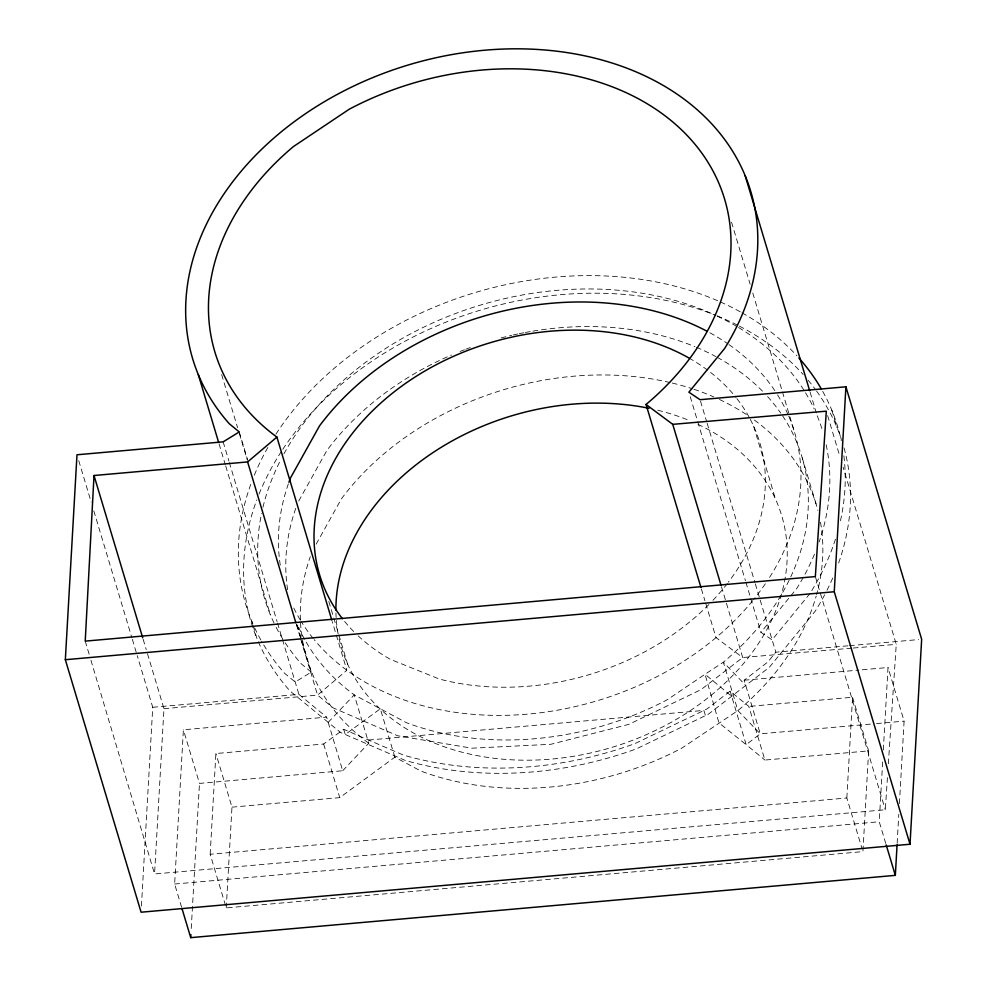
<?xml version="1.0" encoding="UTF-8"?>
<svg xmlns="http://www.w3.org/2000/svg" width="987" height="987" viewBox="0 0 987 987"><rect width="100%" height="100%" fill="white"/><g stroke="black" fill="none" stroke-linecap="round" stroke-linejoin="round"><path stroke-width="0.74" stroke-dasharray="4.93 3.7" d="M141.437 906.091L152.738 707.284L137.23 655.602M887.436 777.596L885.302 809.759L154.564 873.964L163.965 708.678L146.705 651.124M181.596 907.213L174.637 884.031L183.397 729.788L326.623 717.13L342.711 770.748L199.485 783.407L183.397 729.788M191.244 928.483L199.485 783.407M210.169 854.273L215.894 753.537L323.662 744.013L343.698 729.294L403.498 755.117A309.017 232.858 -16.7 0 0 634.715 743.68L706.815 709.085L730.158 691.11L748.812 706.433L764.9 760.052L868.646 750.873L862.922 851.608L226.245 907.892L210.169 854.273L846.834 797.989L862.058 848.709M226.245 907.892L231.97 807.156L215.894 753.537M846.834 797.989L852.558 697.254L748.812 706.433M885.771 843.478L879.244 821.752L882.723 760.656M883.328 749.972L888.016 667.508L860.467 669.939M897.158 843.293L898.812 814.275M899.416 803.591L904.104 721.127L888.016 667.508M888.349 763.815L896.258 644.338L843.12 467.246M298.691 501.063L326.845 450.541A266.083 200.509 -16.7 0 1 451.515 355.012M316.173 544.133L341.354 498.928A266.083 200.509 -16.7 0 1 670.765 382.697M809.957 593.557L772.118 639.847L760.928 632.346L789.859 596.962M790.821 595.79L796.608 588.708A291.325 219.533 -16.7 0 0 815.472 551.77M847.981 645.819L775.831 652.197L767.787 662.043L744.173 680.216L760.261 733.834L746.172 744.679L718.931 722.842L705.026 674.269L723.372 662.203A266.083 200.509 -16.7 0 0 781.568 414.306M328.19 722.361L354.234 694.836L406.434 722.706A266.083 200.509 -16.7 0 0 667.459 699.623L705.026 674.269L731.663 696.279L746.172 744.679L764.9 760.052M342.711 770.748L368.743 743.223L354.234 694.836A266.083 200.509 -16.7 0 1 305.328 640.588M231.97 807.156L339.75 797.632L394.849 757.165L420.955 771.094A266.083 200.509 -16.7 0 0 681.98 748.023L737.894 710.591A266.083 200.509 -16.7 0 0 816.175 596.16M297.161 624.944L311.3 672.085L295.199 682.005L284.725 673.405A309.017 232.858 -16.7 0 1 261.58 641.279M152.738 707.284L298.901 694.354L326.623 717.13M849.511 645.683L918.589 639.576M163.965 708.678L317.567 695.107L346.856 670.259L332.249 621.563M744.173 680.216L858.937 670.074M368.583 740.04L703.891 710.406L705.458 715.624M870.435 724.1L760.261 733.834L737.894 710.591L723.372 662.203L745.74 685.447M876.555 723.557L904.104 721.127M174.637 884.031L879.244 821.752M851.732 648.163L742.705 657.527L700.943 689.679L628.916 724.335L550.808 744.297L471.946 748.195L397.687 735.771L333.125 707.876L317.567 695.107L300.295 637.553M853.261 648.027L896.258 644.338M311.3 672.085L301.43 663.98A291.325 219.533 -16.7 0 1 283.664 640.44M831.819 410.185L837.099 427.766M827.624 415.601L840.023 456.919M810.142 392.258L816.323 412.887M731.527 222.198L750.12 284.182M752.773 293.04L782 390.445M782.444 391.913L794.831 433.244M802.209 457.82L816.73 506.208M852.558 697.254L868.646 750.873M815.348 576.581L885.302 809.759M753.624 426.162L775.511 499.126M700.511 401.166L706.704 421.794M707.148 423.263L754.882 582.379M755.326 583.86L759.743 598.591M760.187 600.059L775.831 652.197M690.209 396.614L697.278 420.191M697.723 421.659L745.456 580.775M745.901 582.256L750.317 596.987M750.762 598.455L760.928 632.346M721.46 586.685L742.705 657.527L716.007 637.627L705.372 602.206M701.387 588.931L704.928 600.738M394.849 757.165L380.328 708.765L345.265 734.525L343.698 729.294M328.807 601.428L338.442 633.543M338.874 634.999L347.634 664.189M239.261 431.948L247.651 459.93M221.656 374.579L237.596 427.716M239.372 433.614L247.342 460.176M296.742 624.845L301.146 639.514M301.578 640.982L306.426 657.108M296.31 624.265L299.851 636.072M323.662 744.013L339.75 797.632M223.148 441.855L228.898 461.003M229.329 462.484L277.076 621.6M277.507 623.068L298.901 694.354M219.065 443.854L225.258 464.482M225.702 465.95L270.339 614.753M251.747 621.181L252.623 624.117M253.067 625.585L257.015 638.774A309.017 232.858 -16.7 0 1 256.83 499.829M143.164 639.317L146.261 649.656M78.75 460.682L91.162 502.025M93.814 510.884L131.913 637.873M132.357 639.354L136.786 654.122M85.227 641.131L89.175 654.393M90.94 660.278L154.564 873.964M730.158 691.11L731.663 696.279M750.305 419.376A229.811 173.181 -16.7 0 1 728.32 582.231M727.382 583.453A229.811 173.181 -16.7 0 1 712.145 601.169M708.863 604.537A229.811 173.181 -16.7 0 1 439.203 678.994L390.321 659.328A229.811 173.181 -16.7 0 1 357.936 635.653M353.679 631.495A229.811 173.181 -16.7 0 1 344.389 621.168M689.037 358.059A229.811 173.181 -16.7 0 1 735.957 397.44M736.919 398.662A229.811 173.181 -16.7 0 1 749.589 418.032M697.92 424.311A229.811 173.181 -16.7 0 1 676.761 719.104A229.811 173.181 -16.7 0 1 338.405 635.406M338.122 633.913A229.811 173.181 -16.7 0 1 336.333 620.391M336.135 617.48A229.811 173.181 -16.7 0 1 335.938 613.05M657.786 410.259A229.811 173.181 -16.7 0 1 689.679 420.672M754.401 420.092A266.083 200.509 -16.7 0 1 817.915 510.501M820.481 522.234A266.083 200.509 -16.7 0 1 816.594 594.655M368.743 743.223A266.083 200.509 -16.7 0 1 300.467 621.489M300.406 619.959A266.083 200.509 -16.7 0 1 310.288 556.693M672.246 383.042A266.083 200.509 -16.7 0 1 692.516 388.816M693.923 389.285A266.083 200.509 -16.7 0 1 713.749 396.91M719.412 399.476A266.083 200.509 -16.7 0 1 748.417 415.885M788.786 416.329A266.083 200.509 -16.7 0 1 768.799 578.579M765.344 583.773A266.083 200.509 -16.7 0 1 753.599 599.553M752.662 600.701A266.083 200.509 -16.7 0 1 314.187 639.638M313.224 638.478A266.083 200.509 -16.7 0 1 301.035 621.267M300.245 619.959A266.083 200.509 -16.7 0 1 293.731 607.943M280.283 565.144A266.083 200.509 -16.7 0 1 288.401 483.729M709.863 332.767A266.083 200.509 -16.7 0 1 727.752 343.747M728.949 344.586A266.083 200.509 -16.7 0 1 776.72 393.542M777.534 394.825A266.083 200.509 -16.7 0 1 788.181 414.947M844.033 447.888A309.017 232.858 -16.7 0 1 837.815 565.28M832.72 578.024A309.017 232.858 -16.7 0 1 825.379 593.434M824.651 594.816A309.017 232.858 -16.7 0 1 815.237 611.15L769.354 667.274L708.308 714.255L636.282 748.911A309.017 232.858 -16.7 0 1 405.065 760.348L340.49 732.453L289.993 690.986A309.017 232.858 -16.7 0 1 258.175 641.488M259.026 494.166A309.017 232.858 -16.7 0 1 282.011 450.491M282.813 449.27A309.017 232.858 -16.7 0 1 715.686 315.322M717.13 315.902A309.017 232.858 -16.7 0 1 738.042 325.426M739.374 326.117A309.017 232.858 -16.7 0 1 803.147 374.455M808.119 380.18A309.017 232.858 -16.7 0 1 815.669 389.816M816.57 391.049A309.017 232.858 -16.7 0 1 841.343 439.129M304.588 639.255A266.083 200.509 -16.7 0 1 297.371 624.24M287.649 589.72A266.083 200.509 -16.7 0 1 296.297 506.812M460.115 351.446A266.083 200.509 -16.7 0 1 464.445 349.743M465.901 349.201A266.083 200.509 -16.7 0 1 470.268 347.572M501.137 337.924A266.083 200.509 -16.7 0 1 511.661 335.333M513.166 334.988A266.083 200.509 -16.7 0 1 517.719 334.001M519.236 333.68A266.083 200.509 -16.7 0 1 523.801 332.767M525.318 332.471A266.083 200.509 -16.7 0 1 531.425 331.385M532.943 331.126A266.083 200.509 -16.7 0 1 694.934 346.696M696.378 347.288A266.083 200.509 -16.7 0 1 715.896 356.615M717.241 357.343A266.083 200.509 -16.7 0 1 763.42 392.11M767.602 396.577A266.083 200.509 -16.7 0 1 780.705 413.059M843.86 455.858A309.017 232.858 -16.7 0 1 840.295 521.481M835.446 539.198A309.017 232.858 -16.7 0 1 810.796 592.225M260.839 639.971A309.017 232.858 -16.7 0 1 253.486 625.252M252.894 623.907A309.017 232.858 -16.7 0 1 251.549 482.248M254.325 475.166A309.017 232.858 -16.7 0 1 267.958 447.259M275.941 434.132A309.017 232.858 -16.7 0 1 718.98 301.319M720.387 301.948A309.017 232.858 -16.7 0 1 740.694 312.065M741.99 312.793A309.017 232.858 -16.7 0 1 796.879 355.789M822.714 391.395A309.017 232.858 -16.7 0 1 841.306 440.733M826.168 444.705A291.325 219.533 -16.7 0 1 819.124 541.974M282.837 639.132A291.325 219.533 -16.7 0 1 274.682 624.376M274.028 623.019A291.325 219.533 -16.7 0 1 261.58 513.376M262.937 507.306A291.325 219.533 -16.7 0 1 280.974 459.387M283.874 453.921A291.325 219.533 -16.7 0 1 715.859 315.47M717.253 316.124A291.325 219.533 -16.7 0 1 737.252 326.746M738.51 327.499A291.325 219.533 -16.7 0 1 804.713 391.457M805.515 392.764A291.325 219.533 -16.7 0 1 814.176 408.939M817.211 415.823A291.325 219.533 -16.7 0 1 822.776 431.455"/><path stroke-width="1.48" d="M276.903 437.081L247.614 461.928L94.012 475.512L85.227 641.131L815.348 576.581L826.304 411.172L672.752 424.348L646.053 404.46A266.083 200.509 -16.7 0 0 683.917 132.159A266.083 200.509 -16.7 0 0 349.324 109.162L293.41 146.582A266.083 200.509 -16.7 0 0 276.903 437.081L331.805 620.083M65.339 659.711L76.986 454.773L223.148 441.855L239.261 431.948L229.379 423.83A291.325 219.533 -16.7 0 1 461.25 53.027A291.325 219.533 -16.7 0 1 724.557 348.571L688.877 392.197L700.067 399.698L845.908 386.805L921.661 639.305L910.014 844.243L141.092 912.21L65.339 659.711L834.262 591.744L910.014 844.243M897.072 844.823L895.332 875.37L190.725 937.65L190.898 934.59M834.262 591.744L845.908 386.805M745.16 175.686L809.698 390.778M886.203 844.934L895.332 875.37M672.752 424.348L721.016 585.217M646.053 404.46L700.955 587.45M247.614 461.928L295.866 622.797M198.301 374.604L218.633 442.373M94.012 475.512L142.72 637.849M182.027 908.669L190.725 937.65M342.452 618.726A229.811 173.181 -16.7 0 1 398.217 388.73A229.811 173.181 -16.7 0 1 689.037 358.059M335.901 610.077A229.811 173.181 -16.7 0 1 649.051 408.297M288.932 482.236A266.083 200.509 -16.7 0 1 290.573 477.807L319.467 425.965A266.083 200.509 -16.7 0 1 707.173 331.311M798.841 357.96A309.017 232.858 -16.7 0 1 821.221 388.767"/></g></svg>
